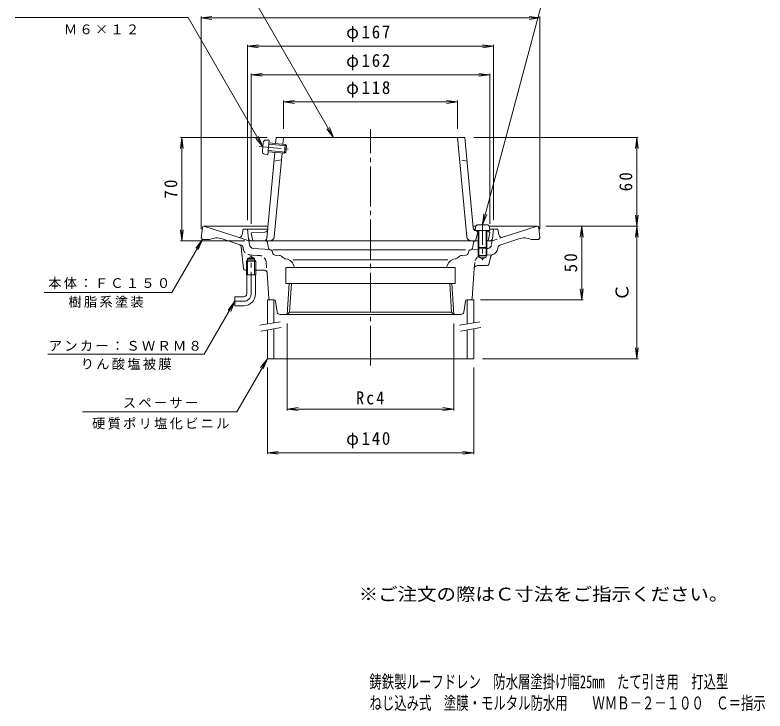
# Model space of a CAD drawing. Units: millimetres, scale not verified. Extents: x -280 to 229, y -348 to 381.
# Drawn here: x -280 to 229, y -348 to 124 of the extents above; entities that cross this region are included whole.
import ezdxf
from ezdxf.enums import TextEntityAlignment as Align

# ---------------------------------------------------------------- set-up
doc = ezdxf.new("R2010")
doc.units = ezdxf.units.MM
doc.header["$LTSCALE"] = 3
for name, pattern in [('CHAIN1', [8, 5, -1, 1, -1]), ('CHAIN2', [12, 9, -1, 1, -1]), ('DASHED1', [1.8, 1.2, -0.6]), ('DASHED2', [3, 2, -1]), ('DOUBLE_CHAIN1', [8.8, 5, -1, 0.6, -0.6, 0.6, -1]), ('DOUBLE_CHAIN2', [12.8, 9, -1, 0.6, -0.6, 0.6, -1])]:
    doc.linetypes.add(name, pattern=pattern)
for name, color, linetype, lineweight in [('0-0_通り芯', 3, 'Continuous', 9), ('0-1_躯体', 6, 'Continuous', 9), ('0-2_仕上', 4, 'Continuous', 9), ('0-4_その他', 7, 'Continuous', 9), ('0-5_寸法', 7, 'Continuous', 9), ('0-8', 4, 'Continuous', 9)]:
    doc.layers.add(name, color=color, linetype=linetype, lineweight=lineweight)
doc.layers.add('F-0_F-0ﾚｲﾔ', color=2, linetype='Continuous')
doc.layers.add('F-5_F-5ﾚｲﾔ', color=2, linetype='Continuous')
doc.styles.add('ＭＳ ゴシック', font='')
doc.styles.get('ＭＳ ゴシック').set_extended_font_data('MS Gothic')

msp = doc.modelspace()

# ---------------------------------------------------------------- linework, layer by layer
at = {"layer": '0-0_通り芯', "linetype": 'CHAIN2'}
msp.add_line((-38.433, -113.349), (-38.433, 46.928), dxfattribs=at)
at = {"layer": '0-0_通り芯'}
for p, q in [((-152.543, -19.616), (-153.433, -26.74)), ((-151.55, -18.74), (-107.988, -18.74)), ((-128.159, -26.302), (-151.433, -18.74)), ((33.094, -18.74), (31.121, -18.74)), ((74.684, -18.74), (42.039, -18.74)), ((51.292, -26.302), (74.567, -18.74)), ((75.676, -19.616), (76.567, -26.74)), ((-121.113, -27.423), (-121.933, -20.74)), ((-121.933, -20.74), (-108.17, -20.74)), ((32.657, -20.74), (31.455, -20.74)), ((45.067, -20.74), (42.476, -20.74)), ((44.246, -27.423), (45.067, -20.74)), ((-153.433, -26.74), (-152.433, -27.74)), ((-147.433, -27.74), (-152.433, -27.74)), ((-127.653, -31.198), (-139.068, -27.489)), ((-120.963, -28.64), (-128.159, -26.302)), ((-120.638, -31.291), (-121.113, -27.423)), ((31.356, -29.99), (30.698, -33.9)), ((32.783, -28.74), (35.067, -28.74)), ((40.067, -28.74), (42.757, -28.74)), ((49.425, -31.64), (62.202, -27.489)), ((70.567, -27.74), (75.567, -27.74)), ((76.567, -26.74), (75.567, -27.74)), ((-124.536, -47.856), (-126.285, -32.868)), ((-117.877, -33.918), (-106.65, -34.731)), ((-106.65, -34.731), (-106.483, -34.743)), ((26.082, -34.819), (-104.662, -34.819)), ((29.784, -34.731), (29.616, -34.743)), ((47.985, -33.895), (48.059, -33.298)), ((-121.793, -40.74), (-119.433, -39.377)), ((-117.073, -40.74), (-119.433, -39.377)), ((-105.147, -35.832), (-104.719, -37.349)), ((-100.316, -38.659), (-103.384, -38.437)), ((-98.411, -39.53), (-97.889, -40.052)), ((21.545, -39.53), (21.023, -40.052)), ((23.449, -38.659), (26.517, -38.437)), ((28.281, -35.832), (27.853, -37.349)), ((41.768, -44.806), (43.322, -39.136)), ((-121.793, -41.74), (-122.608, -42.54)), ((-116.258, -42.54), (-122.608, -42.54)), ((-122.608, -51.74), (-122.608, -42.54)), ((-121.793, -51.74), (-121.793, -40.74)), ((-117.073, -40.74), (-121.793, -40.74)), ((-117.073, -41.74), (-121.793, -41.74)), ((-117.073, -51.74), (-117.073, -40.74)), ((-116.258, -42.54), (-117.073, -41.74)), ((-116.258, -51.74), (-116.258, -42.54)), ((-96.241, -40.893), (-95.907, -40.946)), ((-90.933, -41.74), (-38.433, -41.74)), ((14.067, -41.74), (-38.433, -41.74)), ((19.374, -40.893), (19.041, -40.946)), ((40.804, -45.541), (33.999, -45.541)), ((-121.793, -48.74), (-123.543, -48.74)), ((-110.65, -48.74), (-117.073, -48.74)), ((-107.496, -67.807), (-108.654, -50.605)), ((-95.933, -46.74), (-95.933, -57.74)), ((19.067, -46.74), (-95.933, -46.74)), ((-90.105, -46.708), (-90.1, -46.74)), ((13.239, -46.708), (13.233, -46.74)), ((19.067, -46.74), (19.067, -57.74)), ((30.63, -67.807), (32.003, -47.407)), ((-116.258, -51.74), (-122.608, -51.74)), ((-122.433, -64.74), (-122.433, -51.74)), ((-116.433, -64.74), (-116.433, -51.74)), ((-95.933, -57.74), (19.067, -57.74)), ((-94.948, -78.74), (-93.636, -57.74)), ((16.504, -77.162), (15.29, -57.74)), ((18.082, -78.74), (16.769, -57.74)), ((-124.433, -66.74), (-130.433, -66.74)), ((-130.433, -66.74), (-130.433, -72.74)), ((-106.498, -68.74), (-103.794, -68.74)), ((-102.805, -69.591), (-101.689, -77.036)), ((24.822, -77.036), (25.939, -69.591)), ((29.632, -68.74), (26.928, -68.74)), ((-124.433, -72.74), (-130.433, -72.74)), ((-38.433, -78.74), (-99.711, -78.74)), ((-94.948, -78.74), (-93.371, -77.162)), ((-38.433, -78.74), (22.844, -78.74)), ((18.082, -78.74), (16.504, -77.162))]:
    msp.add_line(p, q, dxfattribs=at)
at = {"layer": '0-0_通り芯', "linetype": 'DOUBLE_CHAIN2'}
for p, q in [((-109.702, -28.74), (-119.624, -28.74)), ((-107.564, -33.9), (-108.223, -29.99))]:
    msp.add_line(p, q, dxfattribs=at)
at = {"layer": '0-0_通り芯', "linetype": 'DASHED1'}
for p, q in [((43.771, -31.291), (44.246, -27.423)), ((44.097, -28.64), (51.292, -26.302)), ((-126.292, -31.64), (-127.653, -31.198)), ((-124.854, -33.88), (-124.925, -33.298)), ((34.567, -34.385), (29.784, -34.731)), ((41.01, -33.918), (40.567, -33.95)), ((-120.252, -38.258), (-118.6, -38.377)), ((-115.033, -38.636), (-118.6, -38.377)), ((-113.768, -38.727), (-115.033, -38.636)), ((-109.141, -43.378), (-108.654, -50.605))]:
    msp.add_line(p, q, dxfattribs=at)
at = {"layer": '0-0_通り芯', "linetype": 'CHAIN1'}
for p, q in [((-119.433, -64.74), (-119.433, -38.221)), ((-124.433, -69.74), (-131.15, -69.74))]:
    msp.add_line(p, q, dxfattribs=at)
at = {"layer": '0-0_通り芯', "linetype": 'DASHED2'}
for p, q in [((36.902, -38.727), (44.064, -38.208)), ((32.275, -43.378), (32.003, -47.407))]:
    msp.add_line(p, q, dxfattribs=at)
at = {"layer": '0-0_通り芯'}
for points in [[(-121.933, -20.74), (-124.933, -20.74), (-125.565, -24.714)], [(45.067, -20.74), (48.067, -20.74), (48.699, -24.714)], [(16.504, -77.162), (-93.371, -77.162), (-92.157, -57.74)]]:
    msp.add_lwpolyline(points, dxfattribs=at)
for centre, radius, start, end in [((-151.55, -19.74), 1, 90, 172.87573), ((74.684, -19.74), 1, 7.12427, 90), ((-127.541, -24.4), 2, 252.00018, 350.95978), ((50.674, -24.4), 2, 189.04022, 287.99982), ((-142.946, -37.783), 11, 69.35838, 114.07553), ((32.835, -30.24), 1.5, 90, 170.43561), ((42.757, -27.24), 1.5, 270, 352.99966), ((66.079, -37.783), 11, 65.92447, 110.64162), ((-128.271, -33.1), 2, 6.65373, 72.00018), ((-117.66, -30.926), 3, 187.00038, 265.85724), ((-106.591, -36.239), 1.5, 15.76692, 85.85724), ((29.725, -36.239), 1.5, 94.14276, 164.23308), ((29.711, -33.734), 1, 274.1422, 350.43549), ((43.024, -33.271), 5, 285.56139, 353.00095), ((50.044, -33.542), 2, 108.0049, 172.99902), ((-103.276, -36.941), 1.5, 195.76711, 269.12178), ((-100.532, -41.651), 3, 45.00401, 85.85724), ((-95.768, -37.93), 3, 225.00331, 260.9351), ((18.902, -37.93), 3, 279.0649, 314.99669), ((23.666, -41.651), 3, 94.14276, 134.99599), ((26.409, -36.941), 1.5, 270.87822, 344.23289), ((44.768, -39.532), 1.5, 105.56139, 164.6786), ((-97.01, -47.859), 7, 9.46193, 80.93568), ((20.144, -47.859), 7, 99.06432, 170.53807), ((33.999, -47.541), 2, 90, 176.14731), ((40.804, -44.541), 1, 270, 344.6786), ((-123.543, -47.74), 1, 186.65173, 270), ((-110.65, -50.74), 2, 3.85269, 90), ((-124.433, -64.74), 2, 270, 0), ((-124.433, -64.74), 8, 270, 0), ((-106.498, -67.74), 1, 183.85269, 270), ((-103.794, -69.74), 1, 8.53076, 90), ((26.928, -69.74), 1, 90, 171.46924), ((29.632, -67.74), 1, 270, 356.14731), ((-99.711, -76.74), 2, 188.53076, 270), ((22.844, -76.74), 2, 270, 351.46924)]:
    msp.add_arc(centre, radius, start, end, dxfattribs=at)
at = {"layer": '0-0_通り芯', "linetype": 'DOUBLE_CHAIN2'}
for centre, radius, start, end in [((-119.624, -27.24), 1.5, 187.00034, 270), ((-109.702, -30.24), 1.5, 9.56439, 90), ((-106.578, -33.734), 1, 189.56435, 265.8578)]:
    msp.add_arc(centre, radius, start, end, dxfattribs=at)
at = {"layer": '0-0_通り芯', "linetype": 'DASHED1'}
for centre, radius, start, end in [((-126.91, -33.542), 2, 7.00098, 71.9951), ((-119.891, -33.271), 5, 186.99905, 265.85733), ((40.794, -30.926), 3, 274.14276, 352.99962), ((-114.13, -43.714), 5, 3.85269, 85.85568)]:
    msp.add_arc(centre, radius, start, end, dxfattribs=at)
at = {"layer": '0-0_通り芯', "linetype": 'DASHED2'}
msp.add_arc((37.263, -43.714), 5, 94.14432, 176.14731, dxfattribs=at)
at = {"layer": '0-0_通り芯', "linetype": 'CHAIN1'}
msp.add_arc((-124.433, -64.74), 5, 270, 0, dxfattribs=at)
at = {"layer": '0-1_躯体'}
for p, q in [((-102.9, 37.249), (-102.536, 41.26)), ((25.669, 41.26), (-102.536, 41.26)), ((-97.85, 36.796), (-97.433, 41.26)), ((26.851, -26.019), (20.567, 41.26)), ((31.233, -19.968), (25.669, 41.26)), ((-108.732, -26.921), (-103.443, 31.273)), ((-103.718, -26.019), (-98.408, 30.822)), ((-103.99, 25.26), (-98.834, 26.26)), ((-110.094, -22.815), (-119.433, -23.24)), ((-118.583, -27.919), (-119.433, -23.24)), ((34.317, -22.865), (32.817, -28.74)), ((33.136, -21.81), (34.567, -21.875)), ((33.317, -21.818), (34.317, -22.865)), ((40.567, -22.148), (41.567, -22.193)), ((41.567, -22.193), (42.567, -23.24)), ((41.716, -27.919), (42.567, -23.24)), ((-117.599, -28.74), (33.677, -28.74))]:
    msp.add_line(p, q, dxfattribs=at)
at = {"layer": '0-1_躯体', "linetype": 'DASHED1'}
msp.add_line((27.123, 25.26), (21.968, 26.26), dxfattribs=at)
at = {"layer": '0-1_躯体'}
for centre, radius, start, end in [((33.227, -19.812), 2, 185.19279, 267.39825), ((-110.185, -20.817), 2, 272.60248, 354.8078), ((-117.599, -27.74), 1, 190.30324, 270), ((-110.723, -26.74), 2, 270, 354.8078), ((-106.705, -25.74), 3, 270, 354.6631), ((29.838, -25.74), 3, 185.3369, 270), ((40.732, -27.74), 1, 270, 349.69676)]:
    msp.add_arc(centre, radius, start, end, dxfattribs=at)
at = {"layer": '0-2_仕上'}
for p, q in [((-108.433, -68.74), (-108.433, -85.168)), ((-108.433, -68.74), (-103.933, -68.74)), ((-103.933, -84.375), (-103.933, -68.74)), ((27.067, -85.168), (27.067, -68.74)), ((31.567, -68.74), (27.067, -68.74)), ((31.567, -68.74), (31.567, -84.375)), ((-108.433, -89.23), (-108.433, -108.74)), ((-103.933, -88.436), (-103.933, -108.74)), ((27.067, -89.23), (27.067, -108.74)), ((31.567, -88.436), (31.567, -108.74)), ((-108.433, -108.74), (31.567, -108.74))]:
    msp.add_line(p, q, dxfattribs=at)
at = {"layer": '0-2_仕上', "color": 7}
for p, q in [((-113.547, -86.07), (-99.76, -83.639)), ((21.953, -86.07), (35.741, -83.639)), ((-112.852, -90.009), (-99.065, -87.578)), ((22.648, -90.009), (36.435, -87.578))]:
    msp.add_line(p, q, dxfattribs=at)
at = {"layer": '0-4_その他'}
for p, q in [((-153.433, 122.472), (-145.997, 123.451)), ((-153.433, 123.372), (-153.433, -20.74)), ((-153.433, 122.472), (76.567, 122.472)), ((-153.433, 122.472), (-145.997, 121.493)), ((76.567, 122.472), (69.131, 123.451)), ((76.567, 122.472), (69.131, 121.493)), ((76.567, 123.372), (76.567, -20.74)), ((-121.933, 103.22), (-114.497, 104.199)), ((-121.933, 104.12), (-121.933, -14.74)), ((-121.933, 103.22), (45.067, 103.22)), ((-121.933, 103.22), (-114.497, 102.242)), ((45.067, 103.22), (37.631, 104.199)), ((45.067, 103.22), (37.631, 102.242)), ((45.067, 104.12), (45.067, -14.74)), ((-119.433, 83.872), (-111.997, 84.851)), ((-119.433, 84.772), (-119.433, -17.24)), ((-119.433, 83.872), (42.567, 83.872)), ((-119.433, 83.872), (-111.997, 82.894)), ((42.567, 83.872), (35.131, 84.851)), ((42.567, 83.872), (35.131, 82.894)), ((42.567, 84.772), (42.567, -17.24)), ((-97.433, 65.474), (-89.997, 66.453)), ((-97.433, 66.374), (-97.433, 47.26)), ((20.567, 65.474), (13.131, 66.453)), ((20.567, 66.374), (20.567, 47.26)), ((-97.433, 65.474), (20.567, 65.474)), ((-97.433, 65.474), (-89.997, 64.495)), ((20.567, 65.474), (13.131, 64.495)), ((-166.452, 41.26), (-167.431, 33.824)), ((-167.352, 41.26), (-108.536, 41.26)), ((-166.452, -28.74), (-166.452, 41.26)), ((-166.452, 41.26), (-165.473, 33.824)), ((143.178, 41.26), (31.669, 41.26)), ((142.278, 41.26), (141.299, 33.824)), ((142.278, -18.74), (142.278, 41.26)), ((142.278, 41.26), (143.257, 33.824)), ((142.278, -18.74), (141.299, -11.304)), ((142.278, -18.74), (143.257, -11.304)), ((143.178, -18.74), (80.567, -18.74)), ((104.912, -18.74), (103.933, -26.176)), ((104.912, -18.74), (105.891, -26.176)), ((104.912, -68.74), (104.912, -18.74)), ((142.278, -18.74), (141.299, -26.176)), ((142.278, -108.74), (142.278, -18.74)), ((142.278, -18.74), (143.257, -26.176)), ((-166.452, -28.74), (-167.431, -21.304)), ((-166.452, -28.74), (-165.473, -21.304)), ((-167.352, -28.74), (-123.599, -28.74)), ((104.912, -68.74), (103.933, -61.304)), ((104.912, -68.74), (105.891, -61.304)), ((105.812, -68.74), (36.194, -68.74)), ((-94.948, -143.748), (-94.948, -84.74)), ((18.082, -143.748), (18.082, -84.74)), ((142.278, -108.74), (141.299, -101.304)), ((142.278, -108.74), (143.257, -101.304)), ((143.178, -108.74), (37.567, -108.74)), ((-108.433, -173.452), (-108.433, -114.74)), ((31.567, -173.452), (31.567, -114.74)), ((-94.948, -142.848), (-87.512, -141.869)), ((18.082, -142.848), (10.646, -141.869)), ((-94.948, -142.848), (18.082, -142.848)), ((-94.948, -142.848), (-87.512, -143.827)), ((18.082, -142.848), (10.646, -143.827)), ((-108.433, -172.552), (-100.997, -171.573)), ((-108.433, -172.552), (31.567, -172.552)), ((-108.433, -172.552), (-100.997, -173.531)), ((31.567, -172.552), (24.131, -171.573)), ((31.567, -172.552), (24.131, -173.531))]:
    msp.add_line(p, q, dxfattribs=at)
at = {"layer": '0-5_寸法'}
for p, q in [((-63.468, 41.26), (-140.195, 174.156)), ((37.567, -17.8), (80.399, 142.053)), ((-279.661, 122.813), (-162.267, 122.813)), ((-111.575, 35.013), (-162.267, 122.813)), ((-63.468, 41.26), (-68.033, 47.21)), ((-63.468, 41.26), (-66.338, 48.189)), ((-111.575, 35.013), (-116.141, 40.963)), ((-111.575, 35.013), (-114.445, 41.942)), ((37.567, -17.8), (38.546, -10.364)), ((37.567, -17.8), (40.437, -10.871)), ((-152.433, -27.74), (-173.218, -63.74)), ((-152.433, -27.74), (-156.999, -33.69)), ((-152.433, -27.74), (-155.303, -34.669)), ((-259.819, -63.74), (-173.218, -63.74)), ((-130.433, -69.74), (-151.218, -105.74)), ((-130.433, -69.74), (-134.999, -75.69)), ((-130.433, -69.74), (-133.303, -76.669)), ((-257.386, -105.74), (-151.218, -105.74)), ((-108.433, -108.74), (-129.218, -144.74)), ((-108.433, -108.74), (-112.999, -114.69)), ((-108.433, -108.74), (-111.303, -115.669)), ((-129.218, -144.74), (-233.881, -144.74))]:
    msp.add_line(p, q, dxfattribs=at)
at = {"layer": '0-8'}
for p, q in [((-111.827, 32.198), (-111.323, 37.828)), ((-109.327, 39.65), (-107.245, 39.646)), ((-108.137, 29.685), (-107.245, 39.646)), ((-107.501, 36.787), (-95.549, 35.717)), ((-107.423, 37.654), (-96.338, 36.661)), ((-96.873, 30.685), (-96.338, 36.661)), ((-95.549, 35.717), (-96.338, 36.661)), ((-95.929, 31.474), (-95.549, 35.717)), ((-107.958, 31.677), (-96.873, 30.685)), ((-107.881, 32.544), (-95.929, 31.474)), ((-95.929, 31.474), (-96.873, 30.685)), ((-110.186, 30.051), (-108.137, 29.685)), ((32.748, -19.626), (32.567, -21.7)), ((34.74, -17.8), (40.393, -17.8)), ((42.385, -19.626), (42.567, -21.7)), ((32.567, -21.7), (42.567, -21.7)), ((34.567, -21.7), (34.567, -33.2)), ((35.067, -21.7), (35.067, -33.7)), ((40.067, -21.7), (40.067, -33.7)), ((40.567, -21.7), (40.567, -33.2)), ((35.067, -33.7), (40.067, -33.7)), ((40.567, -33.2), (40.067, -33.7))]:
    msp.add_line(p, q, dxfattribs=at)
at = {"layer": '0-8', "linetype": 'DOUBLE_CHAIN1'}
msp.add_line((-114.029, 35.233), (-93.658, 33.409), dxfattribs=at)
at = {"layer": '0-8', "linetype": 'CHAIN1'}
msp.add_line((37.567, -16.423), (37.567, -41.877), dxfattribs=at)
at = {"layer": '0-8', "color": 3}
for p, q in [((34.567, -33.2), (34.567, -38.74)), ((35.067, -33.7), (35.067, -39.74)), ((40.067, -33.7), (40.067, -39.74)), ((40.567, -33.2), (40.567, -38.74)), ((34.567, -38.74), (40.567, -38.74)), ((35.067, -39.74), (37.567, -41.183))]:
    msp.add_line(p, q, dxfattribs=at)
at = {"layer": '0-8'}
msp.add_lwpolyline([(35.067, -33.7), (34.567, -33.2), (40.567, -33.2)], dxfattribs=at)
at = {"layer": '0-8', "color": 3}
msp.add_lwpolyline([(35.067, -39.74), (40.067, -39.74), (37.567, -41.183)], dxfattribs=at)
at = {"layer": '0-8'}
for centre, start, end in [((-109.331, 37.65), 89.88402, 174.884), ((-109.835, 32.02), 174.884, 259.88399), ((34.74, -19.8), 90, 174.99998), ((40.393, -19.8), 5.00002, 90)]:
    msp.add_arc(centre, 2, start, end, dxfattribs=at)

# ---------------------------------------------------------------- texts
at = {"layer": '0-4_その他', "color": 2, "style": 'ＭＳ ゴシック'}
msp.add_text('Ｃ', height=8.798, rotation=90, dxfattribs=at).set_placement((139.278, -69.74), align=Align.BOTTOM_LEFT)
at = {"layer": '0-4_その他', "color": 2, "char_height": 8.798, "attachment_point": 7, "style": 'ＭＳ ゴシック'}
for s, insert in [('\\T1.21;\\W0.95;φ167', (-54.933, 106.22)), ('\\T1.21;\\W0.95;φ162', (-54.933, 86.872)), ('\\T1.21;\\W0.95;φ118', (-54.933, 68.474)), ('\\T1.27;\\W0.9;Rc4', (-48.183, -139.848)), ('\\T1.21;\\W0.95;φ140', (-54.933, -169.552))]:
    msp.add_mtext(s, dxfattribs=dict(at, insert=insert))
at = {"layer": '0-4_その他', "color": 2, "char_height": 8.798, "attachment_point": 7, "rotation": 90, "style": 'ＭＳ ゴシック'}
for s, insert in [('\\T1.27;\\W0.95;60', (139.278, 4.885)), ('\\T1.27;\\W0.95;70', (-169.452, -0.115)), ('\\T1.27;\\W0.95;50', (101.912, -50.115))]:
    msp.add_mtext(s, dxfattribs=dict(at, insert=insert))
at = {"layer": '0-5_寸法', "char_height": 6.598, "attachment_point": 7, "style": 'ＭＳ ゴシック'}
for s, insert in [('\\T1.17;Ｍ６×１２', (-246.464, 111.314)), ('\\T1.17;本体：ＦＣ１５０', (-257.088, -61.415)), ('\\T1.17;樹脂系塗装', (-243.429, -74.163)), ('\\T1.17;アンカー：ＳＷＲＭ８', (-256.717, -103.595)), ('\\T1.17;りん酸塩被膜', (-235.052, -116.343)), ('\\T1.17;スペーサー', (-206.468, -142.32)), ('\\T1.17;硬質ポリ塩化ビニル', (-227.399, -156.697))]:
    msp.add_mtext(s, dxfattribs=dict(at, insert=insert))
at = {"layer": 'F-0_F-0ﾚｲﾔ', "style": 'ＭＳ ゴシック', "width": 1.1}
msp.add_text('※ご注文の際はＣ寸法をご指示ください。', height=8.798, dxfattribs=at).set_placement((-46.444, -275.47), align=Align.BOTTOM_LEFT)
at = {"layer": 'F-5_F-5ﾚｲﾔ', "style": 'ＭＳ ゴシック', "width": 0.7}
for s, p in [('鋳鉄製ルーフドレン\u3000防水層塗掛け幅25mm\u3000たて引き用\u3000打込型', (-39.155, -334.926)), ('ねじ込み式\u3000塗膜・モルタル防水用\u3000\u3000ＷＭＢ－２－１００\u3000Ｃ＝指示', (-39.074, -349.345))]:
    msp.add_text(s, height=8.798, dxfattribs=at).set_placement(p, align=Align.BOTTOM_LEFT)

doc.saveas('drawing.dxf')
